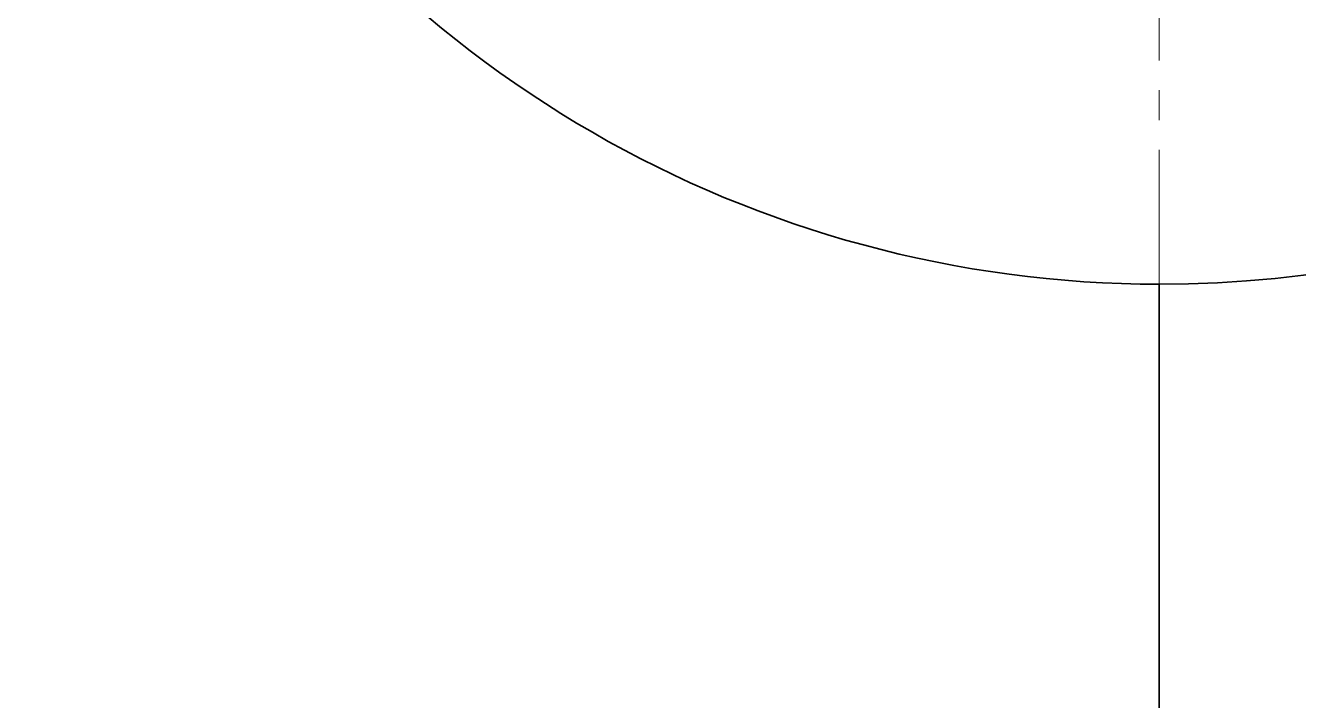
# Model space of a CAD drawing. Header units: millimetres. Extents: x -742 to 742, y -525 to 525.
# Drawn here: x -495.8 to -410.5, y 96.5 to 141.7 of the extents above; entities that cross this region are included whole.
import ezdxf

# ---------------------------------------------------------------- set-up
doc = ezdxf.new("R2010")
doc.units = ezdxf.units.MM
doc.linetypes.add('点画线', pattern=[18, 12, -2, 2, -2])
doc.layers.get('0').update_dxf_attribs({"lineweight": 35})
doc.layers.add('中心线层', color=1, linetype='点画线', lineweight=18)
doc.layers.add('粗实线层', color=7, linetype='Continuous', lineweight=35)

# ---------------------------------------------------------------- blocks, each defined once
blk = doc.blocks.new('*X5')
blk.add_line((-437.802, -76), (-437.802, -155))
blk.add_arc((-437.802, 0), 76, 270.00041, 89.99959)
blk = doc.blocks.new('*X6')
blk.add_line((-437.802, -76), (-437.802, -155))
blk.add_arc((-437.802, 0), 76, 89.99959, 270.00041)
blk = doc.blocks.new('*X4')
at = {"layer": '中心线层'}
blk.add_line((-437.802, -79), (-437.802, 79), dxfattribs=at)
at = {"color": 0, "linetype": 'ByBlock'}
for name in ['*X6', '*X5']:
    blk.add_blockref(name, (0, 0), dxfattribs=at)

msp = doc.modelspace()

# ---------------------------------------------------------------- block references
at = {"layer": '粗实线层'}
msp.add_blockref('*X4', (18.013, 200.401), dxfattribs=at)

doc.saveas('drawing.dxf')
